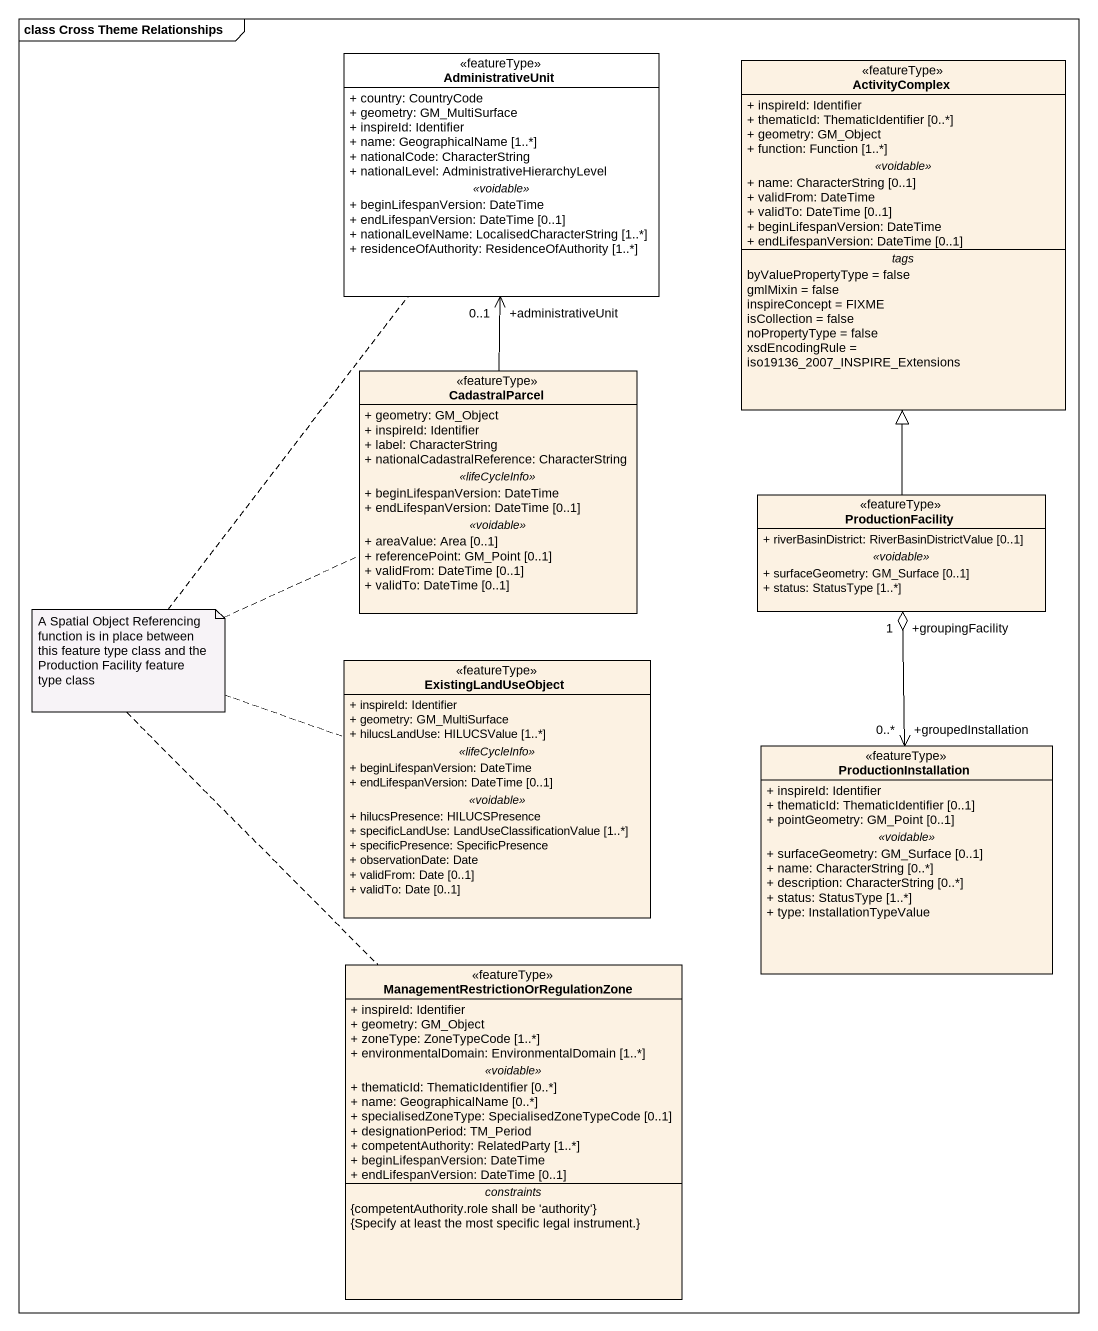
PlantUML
@startuml
mainframe class Cross Theme Relationships
hide circle
hide empty members
skinparam classAttributeIconSize 0
class AdministrativeUnit <<featureType>> #FFFFFF {
  + country: CountryCode
  + geometry: GM_MultiSurface
  + inspireId: Identifier
  + name: GeographicalName [1..*]
  + nationalCode: CharacterString
  + nationalLevel: AdministrativeHierarchyLevel
  .. <<voidable>> ..
  + beginLifespanVersion: DateTime
  + endLifespanVersion: DateTime [0..1]
  + nationalLevelName: LocalisedCharacterString [1..*]
  + residenceOfAuthority: ResidenceOfAuthority [1..*]
}
class ActivityComplex <<featureType>> {
  + inspireId: Identifier
  + thematicId: ThematicIdentifier [0..*]
  + geometry: GM_Object
  + function: Function [1..*]
  .. <<voidable>> ..
  + name: CharacterString [0..1]
  + validFrom: DateTime
  + validTo: DateTime [0..1]
  + beginLifespanVersion: DateTime
  + endLifespanVersion: DateTime [0..1]
  -- tags --
  byValuePropertyType = false
  gmlMixin = false
  inspireConcept = FIXME
  isCollection = false
  noPropertyType = false
  xsdEncodingRule = iso19136_2007_INSPIRE_Extensions
}
class CadastralParcel <<featureType>> {
  + geometry: GM_Object
  + inspireId: Identifier
  + label: CharacterString
  + nationalCadastralReference: CharacterString
  .. <<lifeCycleInfo>> ..
  + beginLifespanVersion: DateTime
  + endLifespanVersion: DateTime [0..1]
  .. <<voidable>> ..
  + areaValue: Area [0..1]
  + referencePoint: GM_Point [0..1]
  + validFrom: DateTime [0..1]
  + validTo: DateTime [0..1]
}
class ProductionFacility <<featureType>> {
  + riverBasinDistrict: RiverBasinDistrictValue [0..1]
  .. <<voidable>> ..
  + surfaceGeometry: GM_Surface [0..1]
  + status: StatusType [1..*]
}
class ExistingLandUseObject <<featureType>> {
  + inspireId: Identifier
  + geometry: GM_MultiSurface
  + hilucsLandUse: HILUCSValue [1..*]
  .. <<lifeCycleInfo>> ..
  + beginLifespanVersion: DateTime
  + endLifespanVersion: DateTime [0..1]
  .. <<voidable>> ..
  + hilucsPresence: HILUCSPresence
  + specificLandUse: LandUseClassificationValue [1..*]
  + specificPresence: SpecificPresence
  + observationDate: Date
  + validFrom: Date [0..1]
  + validTo: Date [0..1]
}
class ProductionInstallation <<featureType>> {
  + inspireId: Identifier
  + thematicId: ThematicIdentifier [0..1]
  + pointGeometry: GM_Point [0..1]
  .. <<voidable>> ..
  + surfaceGeometry: GM_Surface [0..1]
  + name: CharacterString [0..*]
  + description: CharacterString [0..*]
  + status: StatusType [1..*]
  + type: InstallationTypeValue
}
class "ManagementRestrictionOrRegulationZone" as ManagementRestrictionOrRegul <<featureType>> {
  + inspireId: Identifier
  + geometry: GM_Object
  + zoneType: ZoneTypeCode [1..*]
  + environmentalDomain: EnvironmentalDomain [1..*]
  .. <<voidable>> ..
  + thematicId: ThematicIdentifier [0..*]
  + name: GeographicalName [0..*]
  + specialisedZoneType: SpecialisedZoneTypeCode [0..1]
  + designationPeriod: TM_Period
  + competentAuthority: RelatedParty [1..*]
  + beginLifespanVersion: DateTime
  + endLifespanVersion: DateTime [0..1]
  -- constraints --
  {competentAuthority.role shall be 'authority'}
  {Specify at least the most specific legal instrument.}
}
CadastralParcel -up-> "+administrativeUnit\n0..1" AdministrativeUnit
ProductionFacility -up-|> ActivityComplex
ProductionInstallation "+groupedInstallation\n0..*" <-up-o "+groupingFacility\n1" ProductionFacility
note as N1
  A Spatial Object Referencing function is in place between this feature type class and the Production Facility feature type class
end note
N1 .. ExistingLandUseObject
N1 .. ManagementRestrictionOrRegul
N1 .. CadastralParcel
N1 .. AdministrativeUnit
@enduml
